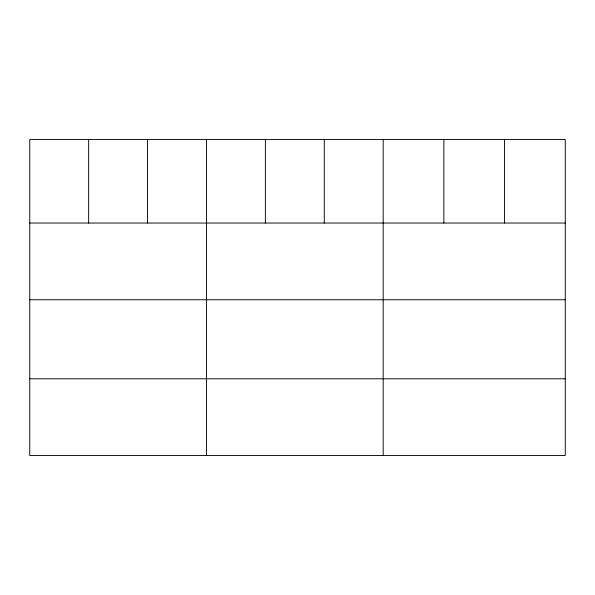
<?xml version="1.0" encoding="UTF-8"?>
<svg xmlns="http://www.w3.org/2000/svg" width="595" height="595" viewBox="0 0 595 595"><rect width="100%" height="100%" fill="white"/><g stroke="black" fill="none" stroke-linecap="round" stroke-linejoin="round"><path stroke-width="0.89" d="M565.25 223.043L565.25 455.502L29.75 455.502L29.75 139.498L565.25 139.498L565.25 223.043L29.75 223.043M29.75 299.754L565.25 299.754M29.75 378.792L565.25 378.792M504.56 139.498L504.56 223.043M443.87 139.498L443.87 223.043M383.18 139.498L383.18 455.502M324.275 139.498L324.275 223.043M265.37 139.498L265.37 223.043M206.465 139.498L206.465 455.502M147.56 139.498L147.56 223.043M88.655 139.498L88.655 223.043"/></g></svg>
